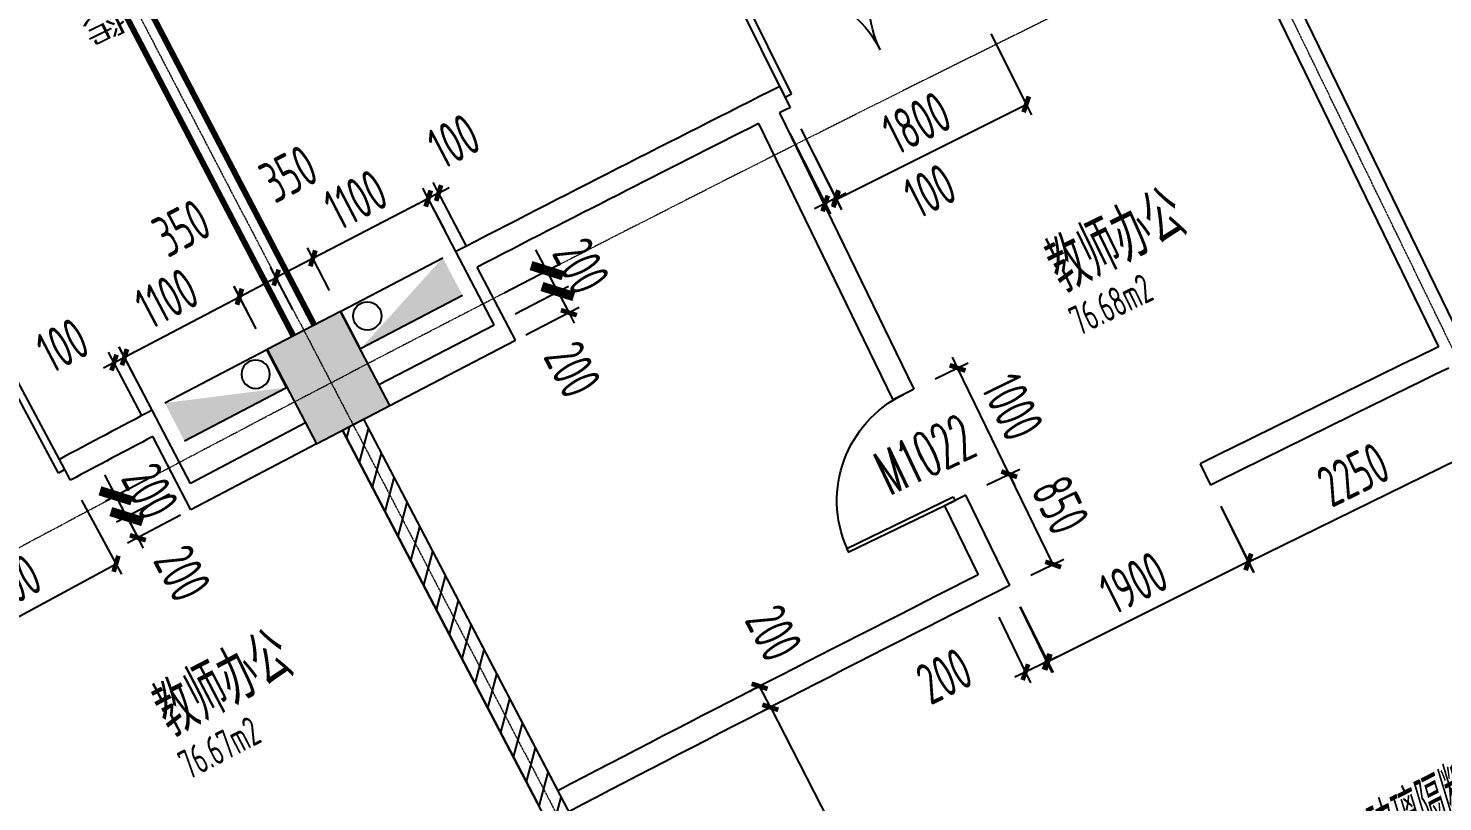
# Model space of a CAD drawing. Header units: millimetres. Extents: x 0 to 12095980, y -6694179 to 0.
# Drawn here: x 11636465 to 11648439, y -6430320 to -6423770 of the extents above; entities that cross this region are included whole.
import ezdxf
from ezdxf.enums import TextEntityAlignment as Align

# ---------------------------------------------------------------- set-up
doc = ezdxf.new("R2010")
doc.units = ezdxf.units.MM
doc.header["$LTSCALE"] = 10
for name, pattern in [('A1-RG-AXIS$0$CENTER', [50.8, 31.75, -6.35, 6.35, -6.35]), ('A1-RI-F2$0$HIDDEN', [0.375, 0.25, -0.125]), ('A1-RI-F2$0$HIDDEN2', [0.1875, 0.125, -0.0625])]:
    doc.linetypes.add(name, pattern=pattern)
for name, color, linetype in [('A1-RD-2F$0$A-GLAZ', 140, 'Continuous'), ('A1-RD-2F$0$A-louban', 5, 'Continuous'), ('A1-RG-AXIS$0$A-COLU-HATH', 8, 'Continuous'), ('A1-RG-AXIS$0$A-COLUMN', 7, 'Continuous'), ('A1-RG-AXIS$0$A2-RG-AXIS-150$0$A-DIMS-100', 1, 'Continuous'), ('A1-RI-F2$0$0P-FE-FH-P', 41, 'A1-RI-F2$0$YJdef_FE-FH_LINE_F'), ('A1-RI-F2$0$0P-FE-HY(消火栓)', 21, 'Continuous'), ('A1-RI-F2$0$A-DIMS-1：100', 1, 'Continuous'), ('A1-RI-F2$0$A-DOOR', 32, 'Continuous'), ('A1-RI-F2$0$A-FUZHUXIAN', 55, 'A1-RI-F2$0$HIDDEN2'), ('A1-RI-F2$0$A-HATH', 8, 'Continuous'), ('A1-RI-F2$0$A-SYMB-AREA', 4, 'Continuous'), ('A1-RI-F2$0$A-SYMB-DOOR', 3, 'Continuous'), ('A1-RI-F2$0$A-SYMB-NAME', 4, 'Continuous'), ('A1-RI-F2$0$A-TEXT', 4, 'Continuous'), ('A1-RI-F2$0$A-TEXT1', 4, 'Continuous'), ('A1-RI-F2$0$A-WALL', 7, 'Continuous'), ('A1-RI-F2$0$G-ACCS', 7, 'Continuous'), ('A1-RI-F2$0$N-SYMB-DOOR', 13, 'Continuous'), ('A1-RI-F2$0$N-SYMB-DOOR1', 13, 'Continuous'), ('A1-RI-F2$0$N-SYMB-DOOR2', 13, 'Continuous'), ('A1-RI-F2$0$防火卷帘门', 20, 'Continuous')]:
    doc.layers.add(name, color=color, linetype=linetype)
doc.layers.add('A1-RG-AXIS$0$A-GRID', color=1, linetype='A1-RG-AXIS$0$CENTER', lineweight=9)
doc.styles.add('A1-RG-AXIS$0$A2-RG-AXIS-150$0$XD2008', font='romans.shx', dxfattribs={"width": 0.7})
doc.styles.add('A1-RI-F2$0$ECADI', font='gbeitc.shx', dxfattribs={"width": 0.7, "bigfont": 'gbcbig.shx'})
doc.styles.add('A1-RI-F2$0$ECADI-SYM', font='simplex.shx', dxfattribs={"width": 0.7, "bigfont": 'hztxt.shx'})
doc.styles.add('A1-RI-F2$0$hz1', font='hzs.shx', dxfattribs={"width": 0.75, "bigfont": 'hztxt.shx'})
doc.styles.add('A1-RI-F2$0$XD2008', font='xd-hzs.shx', dxfattribs={"width": 0.7, "bigfont": 'xd-hztxt.shx'})
doc.linetypes.add('A1-RI-F2$0$YJdef_FE-FH_LINE_F', pattern='A,4,-0.2,["F",A1-RI-F2$0$hz1,S=0.2,R=0,X=-0.1,Y=-0.1],-0.1', length=4.3)
doc.dimstyles.new('A1-RG-AXIS$0$A2-RG-AXIS-150$0$XD100', dxfattribs={"dimscale": 100, "dimtxt": 5.5, "dimasz": 1.5, "dimexe": 1, "dimexo": 2, "dimgap": 0.5, "dimtad": 1, "dimdec": 0, "dimdsep": 46, "dimtxsty": 'A1-RG-AXIS$0$A2-RG-AXIS-150$0$XD2008', "dimblk": 'A1-RG-AXIS$0$A2-RG-AXIS-150$0$_ArchTick', "dimcen": 2.5, "dimclrt": 4, "dimaunit": 1, "dimadec": 3, "dimazin": 0, "dimtfac": 1, "dimtdec": 0, "dimtix": 1, "dimtmove": 0, "dimatfit": 3, "dimfxl": 1, "dimtolj": 1, "dimtzin": 0, "dimarcsym": 0})
doc.dimstyles.new('A1-RI-F2$0$XD100$0', dxfattribs={"dimscale": 100, "dimtxt": 3.5, "dimasz": 2, "dimexe": 1, "dimexo": 2, "dimgap": 1, "dimtad": 1, "dimdec": 0, "dimdsep": 46, "dimtxsty": 'A1-RI-F2$0$XD2008', "dimblk1": 'A1-RI-F2$0$_ArchTick', "dimblk2": 'A1-RI-F2$0$_ArchTick', "dimsah": 1, "dimcen": 2.5, "dimclrd": 1, "dimclre": 1, "dimclrt": 4, "dimaunit": 1, "dimadec": 0, "dimazin": 0, "dimtfac": 1, "dimtdec": 0, "dimtix": 1, "dimtmove": 2, "dimatfit": 3, "dimfxl": 1, "dimtolj": 1, "dimtzin": 0, "dimarcsym": 0})

# ---------------------------------------------------------------- blocks, each defined once
blk = doc.blocks.new('A1-RI-F2$0$A-X-D2-60$0$d1000')
at = {"layer": 'A1-RI-F2$0$A-DOOR'}
blk.add_lwpolyline([(1257258, 175907), (1257258, 175942), (1256258, 175942), (1256258, 175907)], close=True, dxfattribs=at)
blk.add_arc((1257258, 175942), 1000, 182.0058, 269.9549, dxfattribs=at)
blk = doc.blocks.new('A1-RI-F2$0$_ArchTick')
at = {"color": 0, "linetype": 'ByBlock', "const_width": 0.4}
blk.add_lwpolyline([(-0.5, -0.5), (0.5, 0.5)], dxfattribs=at)
blk = doc.blocks.new('*D197')
at = {"layer": 'A1-RI-F2$0$A-DIMS-1：100', "color": 1, "linetype": 'ByBlock', "lineweight": -2, "transparency": 16777216}
for p, q in [((11646561, -6427818), (11646840, -6428375)), ((11646795, -6428286), (11645096, -6429136)), ((11644862, -6428668), (11645140, -6429225))]:
    blk.add_line(p, q, dxfattribs=at)
at = {"layer": 'A1-RI-F2$0$A-DIMS-1：100', "color": 1, "linetype": 'ByBlock', "lineweight": -2, "transparency": 16777216, "xscale": 100, "yscale": 100, "zscale": 100}
for p, rotation in [((11646795, -6428286), 26.57416421069799), ((11645096, -6429136), 206.5741642106979)]:
    blk.add_blockref('A1-RI-F2$0$_ArchTick', p, dxfattribs=dict(at, rotation=rotation))
at = {"layer": 'A1-RI-F2$0$A-DIMS-1：100', "color": 4, "linetype": 'ByBlock', "transparency": 16777216, "insert": (11645822, -6428465), "char_height": 350, "attachment_point": 5, "rotation": 26.5742, "style": 'A1-RI-F2$0$XD2008'}
blk.add_mtext('\\A1;1900', dxfattribs=at)
blk = doc.blocks.new('*D198')
at = {"layer": 'A1-RI-F2$0$A-DIMS-1：100', "color": 1, "linetype": 'ByBlock', "lineweight": -2, "transparency": 16777216}
for p, q in [((11648579, -6426826), (11648856, -6427389)), ((11646792, -6428292), (11648811, -6427299)), ((11646560, -6427819), (11646836, -6428381))]:
    blk.add_line(p, q, dxfattribs=at)
at = {"layer": 'A1-RI-F2$0$A-DIMS-1：100', "color": 1, "linetype": 'ByBlock', "lineweight": -2, "transparency": 16777216, "xscale": 100, "yscale": 100, "zscale": 100}
for p, rotation in [((11648811, -6427299), 26.17459141336102), ((11646792, -6428292), 206.174591413361)]:
    blk.add_blockref('A1-RI-F2$0$_ArchTick', p, dxfattribs=dict(at, rotation=rotation))
at = {"layer": 'A1-RI-F2$0$A-DIMS-1：100', "color": 4, "linetype": 'ByBlock', "transparency": 16777216, "insert": (11647681, -6427549), "char_height": 350, "attachment_point": 5, "rotation": 26.1746, "style": 'A1-RI-F2$0$XD2008'}
blk.add_mtext('\\A1;2250', dxfattribs=at)
blk = doc.blocks.new('*D201')
at = {"layer": 'A1-RI-F2$0$A-DIMS-1：100', "color": 1, "linetype": 'ByBlock', "lineweight": -2, "transparency": 16777216}
for p, q in [((11644860, -6428669), (11645130, -6429225)), ((11644680, -6428757), (11644950, -6429312)), ((11645086, -6429135), (11644906, -6429222)), ((11645086, -6429135), (11645176, -6429091)), ((11644906, -6429222), (11644816, -6429266))]:
    blk.add_line(p, q, dxfattribs=at)
at = {"layer": 'A1-RI-F2$0$A-DIMS-1：100', "color": 1, "linetype": 'ByBlock', "lineweight": -2, "transparency": 16777216, "xscale": 100, "yscale": 100, "zscale": 100}
for p, rotation in [((11645086, -6429135), 205.9387099026069), ((11644906, -6429222), 25.93870990260694)]:
    blk.add_blockref('A1-RI-F2$0$_ArchTick', p, dxfattribs=dict(at, rotation=rotation))
at = {"layer": 'A1-RI-F2$0$A-DIMS-1：100', "color": 4, "linetype": 'ByBlock', "transparency": 16777216, "insert": (11644219, -6429255), "char_height": 350, "attachment_point": 5, "rotation": 25.9387, "style": 'A1-RI-F2$0$XD2008'}
blk.add_mtext('\\A1;200', dxfattribs=at)
blk = doc.blocks.new('*D202')
at = {"layer": 'A1-RI-F2$0$A-DIMS-1：100', "color": 1, "linetype": 'ByBlock', "lineweight": -2, "transparency": 16777216}
for p, q in [((11644580, -6427637), (11644859, -6427502)), ((11645141, -6428310), (11644769, -6427546)), ((11644952, -6428402), (11645231, -6428266))]:
    blk.add_line(p, q, dxfattribs=at)
at = {"layer": 'A1-RI-F2$0$A-DIMS-1：100', "color": 1, "linetype": 'ByBlock', "lineweight": -2, "transparency": 16777216, "xscale": 100, "yscale": 100, "zscale": 100}
for p, rotation in [((11644769, -6427546), 115.9387101574723), ((11645141, -6428310), 295.9387101574723)]:
    blk.add_blockref('A1-RI-F2$0$_ArchTick', p, dxfattribs=dict(at, rotation=rotation))
at = {"layer": 'A1-RI-F2$0$A-DIMS-1：100', "color": 4, "linetype": 'ByBlock', "transparency": 16777216, "insert": (11645202, -6427807), "char_height": 350, "attachment_point": 5, "rotation": 295.9387, "style": 'A1-RI-F2$0$XD2008'}
blk.add_mtext('\\A1;850', dxfattribs=at)
blk = doc.blocks.new('*D203')
at = {"layer": 'A1-RI-F2$0$A-DIMS-1：100', "color": 1, "linetype": 'ByBlock', "lineweight": -2, "transparency": 16777216}
for p, q in [((11644332, -6426646), (11644288, -6426556)), ((11644143, -6426738), (11644422, -6426602)), ((11644769, -6427546), (11644332, -6426646)), ((11644580, -6427637), (11644859, -6427502)), ((11644769, -6427546), (11644813, -6427635))]:
    blk.add_line(p, q, dxfattribs=at)
at = {"layer": 'A1-RI-F2$0$A-DIMS-1：100', "color": 1, "linetype": 'ByBlock', "lineweight": -2, "transparency": 16777216, "xscale": 100, "yscale": 100, "zscale": 100}
for p, rotation in [((11644332, -6426646), 295.9387090490094), ((11644769, -6427546), 115.9387090490094)]:
    blk.add_blockref('A1-RI-F2$0$_ArchTick', p, dxfattribs=dict(at, rotation=rotation))
at = {"layer": 'A1-RI-F2$0$A-DIMS-1：100', "color": 4, "linetype": 'ByBlock', "transparency": 16777216, "insert": (11644798, -6426976), "char_height": 350, "attachment_point": 5, "rotation": 295.9387, "style": 'A1-RI-F2$0$XD2008'}
blk.add_mtext('\\A1;1000', dxfattribs=at)
blk = doc.blocks.new('*D204')
at = {"layer": 'A1-RI-F2$0$A-DIMS-1：100', "color": 1, "linetype": 'ByBlock', "lineweight": -2, "transparency": 16777216}
for p, q in [((11642725, -6429532), (11642658, -6429566)), ((11642747, -6429520), (11644551, -6433034)), ((11644528, -6433046), (11644462, -6433080))]:
    blk.add_line(p, q, dxfattribs=at)
at = {"layer": 'A1-RI-F2$0$A-DIMS-1：100', "color": 1, "linetype": 'ByBlock', "lineweight": -2, "transparency": 16777216, "xscale": 100, "yscale": 100, "zscale": 100}
for p, rotation in [((11642747, -6429520), 117.1609874490202), ((11644551, -6433034), 297.1609874490201)]:
    blk.add_blockref('A1-RI-F2$0$_ArchTick', p, dxfattribs=dict(at, rotation=rotation))
at = {"layer": 'A1-RI-F2$0$A-DIMS-1：100', "color": 4, "linetype": 'ByBlock', "transparency": 16777216, "insert": (11643894, -6431152), "char_height": 350, "attachment_point": 5, "rotation": 297.161, "style": 'A1-RI-F2$0$XD2008'}
blk.add_mtext('\\A1;3950', dxfattribs=at)
blk = doc.blocks.new('*D205')
at = {"layer": 'A1-RI-F2$0$A-DIMS-1：100', "color": 1, "linetype": 'ByBlock', "lineweight": -2, "transparency": 16777216}
for p, q in [((11642633, -6429354), (11642567, -6429388)), ((11642747, -6429520), (11642656, -6429342)), ((11642725, -6429532), (11642658, -6429566))]:
    blk.add_line(p, q, dxfattribs=at)
at = {"layer": 'A1-RI-F2$0$A-DIMS-1：100', "color": 1, "linetype": 'ByBlock', "lineweight": -2, "transparency": 16777216, "xscale": 100, "yscale": 100, "zscale": 100}
for p, rotation in [((11642656, -6429342), 117.1609869534573), ((11642747, -6429520), 297.1609869534573)]:
    blk.add_blockref('A1-RI-F2$0$_ArchTick', p, dxfattribs=dict(at, rotation=rotation))
at = {"layer": 'A1-RI-F2$0$A-DIMS-1：100', "color": 4, "linetype": 'ByBlock', "transparency": 16777216, "insert": (11642776, -6428891), "char_height": 350, "attachment_point": 5, "rotation": 297.161, "style": 'A1-RI-F2$0$XD2008'}
blk.add_mtext('\\A1;200', dxfattribs=at)
blk = doc.blocks.new('*D152')
at = {"layer": 'A1-RI-F2$0$A-DIMS-1：100', "color": 1, "linetype": 'ByBlock', "lineweight": -2, "transparency": 16777216}
for p, q in [((11644614, -6423816), (11644958, -6424504)), ((11643303, -6425219), (11644913, -6424414)), ((11643004, -6424621), (11643348, -6425308))]:
    blk.add_line(p, q, dxfattribs=at)
at = {"layer": 'A1-RI-F2$0$A-DIMS-1：100', "color": 1, "linetype": 'ByBlock', "lineweight": -2, "transparency": 16777216, "xscale": 100, "yscale": 100, "zscale": 100}
for p, rotation in [((11644913, -6424414), 26.55531352599854), ((11643303, -6425219), 206.5553135259985)]:
    blk.add_blockref('A1-RI-F2$0$_ArchTick', p, dxfattribs=dict(at, rotation=rotation))
at = {"layer": 'A1-RI-F2$0$A-DIMS-1：100', "color": 4, "linetype": 'ByBlock', "transparency": 16777216, "insert": (11643985, -6424570), "char_height": 350, "attachment_point": 5, "rotation": 26.5553, "style": 'A1-RI-F2$0$XD2008'}
blk.add_mtext('\\A1;1800', dxfattribs=at)
blk = doc.blocks.new('*D153')
at = {"layer": 'A1-RI-F2$0$A-DIMS-1：100', "color": 1, "linetype": 'ByBlock', "lineweight": -2, "transparency": 16777216}
for p, q in [((11643005, -6424621), (11643346, -6425297)), ((11642915, -6424666), (11643256, -6425342)), ((11643301, -6425208), (11643211, -6425253)), ((11643301, -6425208), (11643390, -6425163)), ((11643211, -6425253), (11643122, -6425298))]:
    blk.add_line(p, q, dxfattribs=at)
at = {"layer": 'A1-RI-F2$0$A-DIMS-1：100', "color": 1, "linetype": 'ByBlock', "lineweight": -2, "transparency": 16777216, "xscale": 100, "yscale": 100, "zscale": 100}
for p, rotation in [((11643301, -6425208), 206.7355587652664), ((11643211, -6425253), 26.73555876526635)]:
    blk.add_blockref('A1-RI-F2$0$_ArchTick', p, dxfattribs=dict(at, rotation=rotation))
at = {"layer": 'A1-RI-F2$0$A-DIMS-1：100', "color": 4, "linetype": 'ByBlock', "transparency": 16777216, "insert": (11644098, -6425146), "char_height": 350, "attachment_point": 5, "rotation": 26.7356, "style": 'A1-RI-F2$0$XD2008'}
blk.add_mtext('\\A1;100', dxfattribs=at)
blk = doc.blocks.new('*D185')
at = {"layer": 'A1-RI-F2$0$A-DIMS-1：100', "color": 1, "linetype": 'ByBlock', "lineweight": -2, "transparency": 16777216}
for p, q in [((11636916, -6427766), (11637255, -6428393)), ((11635624, -6429162), (11637208, -6428305)), ((11635333, -6428623), (11635672, -6429250))]:
    blk.add_line(p, q, dxfattribs=at)
at = {"layer": 'A1-RI-F2$0$A-DIMS-1：100', "color": 1, "linetype": 'ByBlock', "lineweight": -2, "transparency": 16777216, "xscale": 100, "yscale": 100, "zscale": 100}
for p, rotation in [((11637208, -6428305), 28.40683365663797), ((11635624, -6429162), 208.406833656638)]:
    blk.add_blockref('A1-RI-F2$0$_ArchTick', p, dxfattribs=dict(at, rotation=rotation))
at = {"layer": 'A1-RI-F2$0$A-DIMS-1：100', "color": 4, "linetype": 'ByBlock', "transparency": 16777216, "insert": (11636285, -6428492), "char_height": 350, "attachment_point": 5, "rotation": 28.4068, "style": 'A1-RI-F2$0$XD2008'}
blk.add_mtext('\\A1;1800', dxfattribs=at)
blk = doc.blocks.new('A1-RI-F2$0$5erhfh')
at = {"layer": 'A1-RI-F2$0$A-SYMB-AREA', "style": 'A1-RI-F2$0$ECADI', "width": 0.7}
blk.add_attdef('340M2', text='', height=2.5, dxfattribs=at).set_placement((0, 1.25), align=Align.MIDDLE_LEFT)
at = {"layer": 'A1-RI-F2$0$A-SYMB-NAME', "style": 'A1-RI-F2$0$ECADI', "width": 0.7}
blk.add_attdef('CHINESENAME', (-12.29, 3.09), '', height=4.5, dxfattribs=at)
blk = doc.blocks.new('A1-RD-2F')
at = {"layer": 'A1-RD-2F$0$A-GLAZ', "ltscale": 0.25}
for radius, start, end in [(292800, 108.984813, 127.828852), (292500, 108.926088, 127.887577), (292500, 108.926088, 127.887577)]:
    blk.add_arc((11778729.3, -6694180.2), radius, start, end, dxfattribs=at)
at = {"layer": 'A1-RD-2F$0$A-louban'}
blk.add_lwpolyline([(11592585.5, -6454466.4), (11599153.7, -6462913.2, -0.0824084), (11683476.3, -6417307.1)], format="xyb", dxfattribs=at)
blk = doc.blocks.new('A1-RI-F2$0$mc')
at = {"layer": 'A1-RI-F2$0$N-SYMB-DOOR', "style": 'A1-RI-F2$0$ECADI-SYM', "width": 0.7}
for tag, p in [('门窗主编号1', (55.7, -311.3)), ('门窗主编号2', (667.6, -311.3))]:
    blk.add_attdef(tag, p, '', height=180, dxfattribs=at)
at = {"layer": 'A1-RI-F2$0$N-SYMB-DOOR', "style": 'A1-RI-F2$0$ECADI-SYM', "width": 0.7, "flags": 1}
for tag, p in [('洞口尺寸(宽X高)', (55.6, -717.2)), ('备注', (57.1, -921.2))]:
    blk.add_attdef(tag, p, '', height=180, dxfattribs=at)
at = {"layer": 'A1-RI-F2$0$N-SYMB-DOOR1', "style": 'A1-RI-F2$0$ECADI-SYM', "width": 0.7}
blk.add_attdef('门窗辅编号1', (55.7, -516.1), '', height=180, dxfattribs=at)
at = {"layer": 'A1-RI-F2$0$N-SYMB-DOOR2', "style": 'A1-RI-F2$0$ECADI-SYM', "width": 0.7}
blk.add_attdef('门窗辅编号2', (311.5, -516.1), '', height=180, dxfattribs=at)
blk = doc.blocks.new('A1-RI-F2$0$112')
at = {"layer": 'A1-RI-F2$0$0P-FE-HY(消火栓)'}
for p, q in [((-1145151, 724088), (-1144188, 723932)), ((-1144188, 723932), (-1144246, 723576)), ((-1144246, 723576), (-1145208, 723732))]:
    blk.add_line(p, q, dxfattribs=at)
blk.add_circle((-1144401, 723743), 120, dxfattribs=at)
blk.add_solid([(-1144188, 723932), (-1145151, 724088), (-1145208, 723732)], dxfattribs=at)
blk = doc.blocks.new('A1-RI-F2$0$A1RUODIANJIAN')
at = {"layer": 'A1-RI-F2$0$A-SYMB-NAME', "linetype": 'ByBlock', "style": 'A1-RI-F2$0$XD2008', "width": 0.7}
blk.add_attdef('A1RUODIANJIAN', (11587156, -6438427), '', height=350, dxfattribs=at)
blk = doc.blocks.new('A1-RG-AXIS$0$A2-RG-AXIS-150$0$_ArchTick')
at = {"color": 0, "linetype": 'ByBlock', "const_width": 0.4}
blk.add_lwpolyline([(-0.5, -0.5), (0.5, 0.5)], dxfattribs=at)
blk = doc.blocks.new('*D722')
at = {"layer": 'A1-RG-AXIS$0$A2-RG-AXIS-150$0$A-DIMS-100', "color": 0, "lineweight": -2, "ltscale": 3, "transparency": 16777216}
for p, q in [((11670910, -6387267), (11670916, -6387284)), ((11580897, -6435951), (11580908, -6435965))]:
    blk.add_line(p, q, dxfattribs=at)
blk.add_arc((11778732, -6694179), 325182, 109.35703, 127.45663, dxfattribs=at)
at = {"layer": 'A1-RG-AXIS$0$A2-RG-AXIS-150$0$A-DIMS-100', "color": 0, "lineweight": -2, "ltscale": 3, "transparency": 16777216, "xscale": 150, "yscale": 150, "zscale": 150}
for p, rotation in [((11670949, -6387378), 19.35703132825471), ((11580969, -6436044), 217.4566338573137)]:
    blk.add_blockref('A1-RG-AXIS$0$A2-RG-AXIS-150$0$_ArchTick', p, dxfattribs=dict(at, rotation=rotation))
at = {"layer": 'A1-RG-AXIS$0$A2-RG-AXIS-150$0$A-DIMS-100', "color": 4, "ltscale": 3, "transparency": 16777216, "insert": (11623903, -6407911), "char_height": 375, "attachment_point": 5, "rotation": 28.4068, "style": 'A1-RG-AXIS$0$A2-RG-AXIS-150$0$XD2008'}
blk.add_mtext('\\A1;18°5\'59"', dxfattribs=at)
blk = doc.blocks.new('A1-RG-AXIS$0$colu')
at = {"layer": 'A1-RG-AXIS$0$A-COLU-HATH', "linetype": 'ByBlock'}
h = blk.add_hatch(color=256, dxfattribs=at)
h.paths.add_polyline_path([(11591264, -6433839), (11591159, -6433557), (11590222, -6433908), (11590400, -6434382)])
h.paths.add_polyline_path([(11582706, -6437301), (11582516, -6436795), (11581580, -6437146), (11581701, -6437474)])
h.paths.add_polyline_path([(11590472, -6449024), (11591080, -6449817), (11591635, -6449392), (11591027, -6448598)])
h.paths.add_polyline_path([(11597647, -6443800), (11598174, -6444530), (11598741, -6444120), (11598215, -6443391)])
h.paths.add_polyline_path([(11585545, -6442594), (11586154, -6443388), (11586709, -6442962), (11586101, -6442168)])
h.paths.add_polyline_path([(11592849, -6437150), (11593376, -6437880), (11593943, -6437471), (11593417, -6436741)])
h.paths.add_polyline_path([(11606395, -6455924), (11606921, -6456654), (11607489, -6456244), (11606962, -6455514)])
h.paths.add_polyline_path([(11601626, -6449315), (11602153, -6450044), (11602720, -6449635), (11602194, -6448905)])
edge = h.paths.add_edge_path()
edge.add_arc((11595249, -6454684), 425, 0, 360)
edge = h.paths.add_edge_path()
edge.add_arc((11600176, -6461115), 425, 0, 360)
h.paths.add_polyline_path([(11613307, -6451074), (11613812, -6451818), (11614392, -6451425), (11613886, -6450680)])
h.paths.add_polyline_path([(11620356, -6446424), (11620839, -6447183), (11621430, -6446806), (11620946, -6446047)])
h.paths.add_polyline_path([(11615974, -6439552), (11616458, -6440311), (11617048, -6439934), (11616564, -6439175)])
h.paths.add_polyline_path([(11608730, -6444330), (11609235, -6445075), (11609815, -6444682), (11609309, -6443937)])
h.paths.add_polyline_path([(11600306, -6431919), (11600812, -6432664), (11601391, -6432270), (11600885, -6431526)])
h.paths.add_polyline_path([(11607910, -6426904), (11608394, -6427663), (11608984, -6427286), (11608500, -6426527)])
h.paths.add_polyline_path([(11630302, -6423285), (11630693, -6423983), (11631129, -6423739), (11630739, -6423040)])
h.paths.add_polyline_path([(11626248, -6416039), (11626639, -6416737), (11627075, -6416493), (11626684, -6415795)])
h.paths.add_polyline_path([(11627535, -6441978), (11627997, -6442751), (11628598, -6442392), (11628136, -6441619)])
h.paths.add_polyline_path([(11634839, -6437741), (11635279, -6438526), (11635889, -6438184), (11635450, -6437399)])
h.paths.add_polyline_path([(11615655, -6422109), (11616117, -6422881), (11616718, -6422522), (11616256, -6421750)])
h.paths.add_polyline_path([(11619863, -6429147), (11620325, -6429919), (11620926, -6429560), (11620464, -6428788)])
h.paths.add_polyline_path([(11630859, -6430629), (11631299, -6431414), (11631910, -6431072), (11631470, -6430287)])
h.paths.add_polyline_path([(11627539, -6424694), (11627978, -6425480), (11628589, -6425138), (11628150, -6424353)])
h.paths.add_polyline_path([(11623353, -6434983), (11623815, -6435756), (11624415, -6435396), (11623953, -6434624)])
h.paths.add_polyline_path([(11623535, -6417538), (11623974, -6418324), (11624585, -6417982), (11624146, -6417197)])
h.paths.add_polyline_path([(11635339, -6420464), (11635756, -6421262), (11636376, -6420938), (11635960, -6420140)])
h.paths.add_polyline_path([(11645506, -6407138), (11645842, -6407864), (11645388, -6408074), (11645053, -6407348)])
h.paths.add_polyline_path([(11648218, -6414201), (11648554, -6414927), (11649008, -6414718), (11648672, -6413991)])
h.paths.add_polyline_path([(11649797, -6429904), (11650191, -6430713), (11650820, -6430407), (11650426, -6429597)])
h.paths.add_polyline_path([(11632163, -6412872), (11631542, -6413196), (11632283, -6414615), (11632904, -6414290)])
h.paths.add_polyline_path([(11648553, -6404923), (11647915, -6405211), (11648573, -6406669), (11649211, -6406381)])
h.paths.add_polyline_path([(11638488, -6426491), (11638905, -6427289), (11639525, -6426965), (11639108, -6426167)])
h.paths.add_polyline_path([(11646232, -6422575), (11646626, -6423384), (11647255, -6423078), (11646862, -6422268)])
h.paths.add_polyline_path([(11643258, -6416460), (11643651, -6417269), (11644281, -6416963), (11643887, -6416153)])
edge = h.paths.add_edge_path()
edge.add_arc((11640554, -6410101), 425, 0, 360)
h.paths.add_polyline_path([(11642262, -6433715), (11642678, -6434512), (11643299, -6434188), (11642882, -6433391)])
h.paths.add_polyline_path([(11657439, -6426310), (11657809, -6427131), (11658447, -6426843), (11658077, -6426022)])
h.paths.add_polyline_path([(11654086, -6418882), (11654456, -6419702), (11655094, -6419414), (11654724, -6418594)])
h.paths.add_polyline_path([(11659423, -6409141), (11659770, -6409971), (11660416, -6409702), (11660069, -6408871)])
h.paths.add_polyline_path([(11651288, -6412684), (11651658, -6413504), (11652296, -6413216), (11651926, -6412396)])
h.paths.add_polyline_path([(11672567, -6404095), (11672841, -6404846), (11673311, -6404675), (11673037, -6403924)])
h.paths.add_polyline_path([(11669749, -6396288), (11670092, -6397229), (11670562, -6397058), (11670219, -6396117)])
h.paths.add_polyline_path([(11678236, -6409178), (11678568, -6410121), (11679228, -6409889), (11678897, -6408946)])
h.paths.add_polyline_path([(11675949, -6402668), (11676281, -6403611), (11676941, -6403379), (11676610, -6402436)])
h.paths.add_polyline_path([(11662042, -6415416), (11662388, -6416247), (11663034, -6415977), (11662688, -6415147)])
h.paths.add_polyline_path([(11670094, -6412181), (11670417, -6413021), (11671070, -6412770), (11670748, -6411930)])
h.paths.add_polyline_path([(11656266, -6401573), (11656651, -6402496), (11657297, -6402226), (11656912, -6401304)])
h.paths.add_polyline_path([(11664718, -6398177), (11665077, -6399111), (11665730, -6398860), (11665372, -6397926)])
h.paths.add_polyline_path([(11667657, -6405832), (11667980, -6406673), (11668633, -6406422), (11668311, -6405582)])
h.paths.add_polyline_path([(11673265, -6395025), (11673596, -6395969), (11674256, -6395737), (11673925, -6394793)])
edge = h.paths.add_edge_path()
edge.add_arc((11681417, -6417175), 425, 0, 360)
h.paths.add_polyline_path([(11673015, -6419789), (11673338, -6420629), (11673991, -6420379), (11673669, -6419538)])
h.paths.add_polyline_path([(11665180, -6422938), (11665527, -6423769), (11666173, -6423499), (11665826, -6422668)])
at = {"layer": 'A1-RG-AXIS$0$A-COLUMN'}
blk.add_lwpolyline([(11638488, -6426491), (11638905, -6427289), (11639525, -6426965), (11639108, -6426167)], close=True, dxfattribs=at)
blk = doc.blocks.new('*D545')
at = {"layer": 'A1-RI-F2$0$A-DIMS-1：100', "color": 1, "linetype": 'ByBlock', "lineweight": -2, "transparency": 16777216}
for p, q in [((11639993, -6425483), (11639806, -6425123)), ((11639852, -6425211), (11638875, -6425718)), ((11639016, -6425990), (11638829, -6425629))]:
    blk.add_line(p, q, dxfattribs=at)
at = {"layer": 'A1-RI-F2$0$A-DIMS-1：100', "color": 1, "linetype": 'ByBlock', "lineweight": -2, "transparency": 16777216, "xscale": 100, "yscale": 100, "zscale": 100}
for p, rotation in [((11639852, -6425211), 27.41348658565103), ((11638875, -6425718), 207.413486585651)]:
    blk.add_blockref('A1-RI-F2$0$_ArchTick', p, dxfattribs=dict(at, rotation=rotation))
at = {"layer": 'A1-RI-F2$0$A-DIMS-1：100', "color": 4, "linetype": 'ByBlock', "transparency": 16777216, "insert": (11639237, -6425220), "char_height": 350, "attachment_point": 5, "rotation": 27.4135, "style": 'A1-RI-F2$0$XD2008'}
blk.add_mtext('\\A1;1100', dxfattribs=at)
blk = doc.blocks.new('*D546')
at = {"layer": 'A1-RI-F2$0$A-DIMS-1：100', "color": 1, "linetype": 'ByBlock', "lineweight": -2, "transparency": 16777216}
for p, q in [((11640085, -6425661), (11639804, -6425123)), ((11640174, -6425615), (11639893, -6425077)), ((11639939, -6425165), (11640027, -6425119)), ((11639850, -6425212), (11639762, -6425258)), ((11639939, -6425165), (11639850, -6425212))]:
    blk.add_line(p, q, dxfattribs=at)
at = {"layer": 'A1-RI-F2$0$A-DIMS-1：100', "color": 1, "linetype": 'ByBlock', "lineweight": -2, "transparency": 16777216, "xscale": 100, "yscale": 100, "zscale": 100}
for p, rotation in [((11639850, -6425212), 27.58412339752191), ((11639939, -6425165), 207.5841233975219)]:
    blk.add_blockref('A1-RI-F2$0$_ArchTick', p, dxfattribs=dict(at, rotation=rotation))
at = {"layer": 'A1-RI-F2$0$A-DIMS-1：100', "color": 4, "linetype": 'ByBlock', "transparency": 16777216, "insert": (11640067, -6424724), "char_height": 350, "attachment_point": 5, "rotation": 27.5841, "style": 'A1-RI-F2$0$XD2008'}
blk.add_mtext('\\A1;100', dxfattribs=at)
blk = doc.blocks.new('*D547')
at = {"layer": 'A1-RI-F2$0$A-DIMS-1：100', "color": 1, "linetype": 'ByBlock', "lineweight": -2, "transparency": 16777216}
for p, q in [((11638874, -6425718), (11638564, -6425881)), ((11639016, -6425990), (11638828, -6425630)), ((11638705, -6426152), (11638517, -6425792))]:
    blk.add_line(p, q, dxfattribs=at)
at = {"layer": 'A1-RI-F2$0$A-DIMS-1：100', "color": 1, "linetype": 'ByBlock', "lineweight": -2, "transparency": 16777216, "xscale": 100, "yscale": 100, "zscale": 100}
for p, rotation in [((11638874, -6425718), 27.5841245660596), ((11638564, -6425881), 207.5841245660596)]:
    blk.add_blockref('A1-RI-F2$0$_ArchTick', p, dxfattribs=dict(at, rotation=rotation))
at = {"layer": 'A1-RI-F2$0$A-DIMS-1：100', "color": 4, "linetype": 'ByBlock', "transparency": 16777216, "insert": (11638668, -6425002), "char_height": 350, "attachment_point": 5, "rotation": 27.5841, "style": 'A1-RI-F2$0$XD2008'}
blk.add_mtext('\\A1;350', dxfattribs=at)
blk = doc.blocks.new('*D548')
at = {"layer": 'A1-RI-F2$0$A-DIMS-1：100', "color": 1, "linetype": 'ByBlock', "lineweight": -2, "transparency": 16777216}
for p, q in [((11640586, -6426189), (11641038, -6425954)), ((11640949, -6426001), (11640903, -6425912)), ((11640949, -6426001), (11641041, -6426178)), ((11640678, -6426366), (11641130, -6426132)), ((11641041, -6426178), (11641087, -6426267))]:
    blk.add_line(p, q, dxfattribs=at)
at = {"layer": 'A1-RI-F2$0$A-DIMS-1：100', "color": 1, "linetype": 'ByBlock', "lineweight": -2, "transparency": 16777216, "xscale": 100, "yscale": 100, "zscale": 100}
for p, rotation in [((11640949, -6426001), 297.4351167954599), ((11641041, -6426178), 117.4351167954599)]:
    blk.add_blockref('A1-RI-F2$0$_ArchTick', p, dxfattribs=dict(at, rotation=rotation))
at = {"layer": 'A1-RI-F2$0$A-DIMS-1：100', "color": 4, "linetype": 'ByBlock', "transparency": 16777216, "insert": (11641073, -6426659), "char_height": 350, "attachment_point": 5, "rotation": 297.4351, "style": 'A1-RI-F2$0$XD2008'}
blk.add_mtext('\\A1;200', dxfattribs=at)
blk = doc.blocks.new('*D549')
at = {"layer": 'A1-RI-F2$0$G-ACCS', "color": 1, "linetype": 'ByBlock', "lineweight": -2, "transparency": 16777216}
for p, q in [((11640856, -6425822), (11640763, -6425645)), ((11640494, -6426011), (11640944, -6425776)), ((11640948, -6425999), (11640856, -6425822)), ((11640586, -6426188), (11641037, -6425953)), ((11640948, -6425999), (11641041, -6426176))]:
    blk.add_line(p, q, dxfattribs=at)
at = {"layer": 'A1-RI-F2$0$G-ACCS', "color": 1, "linetype": 'ByBlock', "lineweight": -2, "transparency": 16777216, "xscale": 200, "yscale": 200, "zscale": 200}
for p, rotation in [((11640856, -6425822), 297.5841233991034), ((11640948, -6425999), 117.5841233991034)]:
    blk.add_blockref('A1-RI-F2$0$_ArchTick', p, dxfattribs=dict(at, rotation=rotation))
at = {"layer": 'A1-RI-F2$0$G-ACCS', "color": 4, "linetype": 'ByBlock', "transparency": 16777216, "insert": (11641146, -6425783), "char_height": 350, "attachment_point": 5, "rotation": 297.5841, "style": 'A1-RI-F2$0$XD2008'}
blk.add_mtext('\\A1;200', dxfattribs=at)
blk = doc.blocks.new('A1-RI-F2$0$1500')
at = {"layer": 'A1-RI-F2$0$A-DOOR'}
for p, q in [((0, 100), (0, 850)), ((51.4, 100), (51.4, 848.2)), ((1448.6, 100), (1448.6, 848.2)), ((1500, 100), (1500, 850)), ((0, 100), (51.4, 100)), ((1500, 100), (1448.6, 100))]:
    blk.add_line(p, q, dxfattribs=at)
for centre, start, end in [((0, 100), 0, 90), ((1500, 100), 90, 180)]:
    blk.add_arc(centre, 750, start, end, dxfattribs=at)
blk = doc.blocks.new('*D563')
at = {"layer": 'A1-RI-F2$0$A-DIMS-1：100', "color": 1, "linetype": 'ByBlock', "lineweight": -2, "transparency": 16777216}
for p, q in [((11638395, -6426314), (11638206, -6425955)), ((11637279, -6426556), (11638252, -6426043)), ((11637421, -6426826), (11637232, -6426467))]:
    blk.add_line(p, q, dxfattribs=at)
at = {"layer": 'A1-RI-F2$0$A-DIMS-1：100', "color": 1, "linetype": 'ByBlock', "lineweight": -2, "transparency": 16777216, "xscale": 100, "yscale": 100, "zscale": 100}
for p, rotation in [((11638252, -6426043), 27.75476021234875), ((11637279, -6426556), 207.7547602123487)]:
    blk.add_blockref('A1-RI-F2$0$_ArchTick', p, dxfattribs=dict(at, rotation=rotation))
at = {"layer": 'A1-RI-F2$0$A-DIMS-1：100', "color": 4, "linetype": 'ByBlock', "transparency": 16777216, "insert": (11637637, -6426056), "char_height": 350, "attachment_point": 5, "rotation": 27.7548, "style": 'A1-RI-F2$0$XD2008'}
blk.add_mtext('\\A1;1100', dxfattribs=at)
blk = doc.blocks.new('*D564')
at = {"layer": 'A1-RI-F2$0$A-DIMS-1：100', "color": 1, "linetype": 'ByBlock', "lineweight": -2, "transparency": 16777216}
for p, q in [((11637426, -6427050), (11637145, -6426512)), ((11637191, -6426601), (11637280, -6426554)), ((11637515, -6427004), (11637234, -6426466)), ((11637280, -6426554), (11637368, -6426508)), ((11637191, -6426601), (11637103, -6426647))]:
    blk.add_line(p, q, dxfattribs=at)
at = {"layer": 'A1-RI-F2$0$A-DIMS-1：100', "color": 1, "linetype": 'ByBlock', "lineweight": -2, "transparency": 16777216, "xscale": 100, "yscale": 100, "zscale": 100}
for p, rotation in [((11637191, -6426601), 27.58412339943497), ((11637280, -6426554), 207.5841233994349)]:
    blk.add_blockref('A1-RI-F2$0$_ArchTick', p, dxfattribs=dict(at, rotation=rotation))
at = {"layer": 'A1-RI-F2$0$A-DIMS-1：100', "color": 4, "linetype": 'ByBlock', "transparency": 16777216, "insert": (11636755, -6426454), "char_height": 350, "attachment_point": 5, "rotation": 27.5841, "style": 'A1-RI-F2$0$XD2008'}
blk.add_mtext('\\A1;100', dxfattribs=at)
blk = doc.blocks.new('*D565')
at = {"layer": 'A1-RI-F2$0$A-DIMS-1：100', "color": 1, "linetype": 'ByBlock', "lineweight": -2, "transparency": 16777216}
for p, q in [((11638705, -6426152), (11638517, -6425792)), ((11638395, -6426314), (11638207, -6425954)), ((11638254, -6426043), (11638564, -6425881))]:
    blk.add_line(p, q, dxfattribs=at)
at = {"layer": 'A1-RI-F2$0$A-DIMS-1：100', "color": 1, "linetype": 'ByBlock', "lineweight": -2, "transparency": 16777216, "xscale": 100, "yscale": 100, "zscale": 100}
for p, rotation in [((11638564, -6425881), 27.58412223196047), ((11638254, -6426043), 207.5841222319605)]:
    blk.add_blockref('A1-RI-F2$0$_ArchTick', p, dxfattribs=dict(at, rotation=rotation))
at = {"layer": 'A1-RI-F2$0$A-DIMS-1：100', "color": 4, "linetype": 'ByBlock', "transparency": 16777216, "insert": (11637762, -6425461), "char_height": 350, "attachment_point": 5, "rotation": 27.5841, "style": 'A1-RI-F2$0$XD2008'}
blk.add_mtext('\\A1;350', dxfattribs=at)
blk = doc.blocks.new('*D566')
at = {"layer": 'A1-RI-F2$0$A-DIMS-1：100', "color": 1, "linetype": 'ByBlock', "lineweight": -2, "transparency": 16777216}
for p, q in [((11637661, -6427717), (11637211, -6427953)), ((11637300, -6427907), (11637253, -6427818)), ((11637300, -6427907), (11637393, -6428084)), ((11637754, -6427894), (11637304, -6428130)), ((11637393, -6428084), (11637439, -6428172))]:
    blk.add_line(p, q, dxfattribs=at)
at = {"layer": 'A1-RI-F2$0$A-DIMS-1：100', "color": 1, "linetype": 'ByBlock', "lineweight": -2, "transparency": 16777216, "xscale": 100, "yscale": 100, "zscale": 100}
for p, rotation in [((11637300, -6427907), 297.733130002623), ((11637393, -6428084), 117.733130002623)]:
    blk.add_blockref('A1-RI-F2$0$_ArchTick', p, dxfattribs=dict(at, rotation=rotation))
at = {"layer": 'A1-RI-F2$0$A-DIMS-1：100', "color": 4, "linetype": 'ByBlock', "transparency": 16777216, "insert": (11637770, -6428385), "char_height": 350, "attachment_point": 5, "rotation": 297.7331, "style": 'A1-RI-F2$0$XD2008'}
blk.add_mtext('\\A1;200', dxfattribs=at)
blk = doc.blocks.new('*D567')
at = {"layer": 'A1-RI-F2$0$G-ACCS', "color": 1, "linetype": 'ByBlock', "lineweight": -2, "transparency": 16777216}
for p, q in [((11637207, -6427729), (11637114, -6427551)), ((11637569, -6427539), (11637118, -6427775)), ((11637299, -6427905), (11637207, -6427729)), ((11637661, -6427716), (11637211, -6427952)), ((11637299, -6427905), (11637392, -6428083))]:
    blk.add_line(p, q, dxfattribs=at)
at = {"layer": 'A1-RI-F2$0$G-ACCS', "color": 1, "linetype": 'ByBlock', "lineweight": -2, "transparency": 16777216, "xscale": 200, "yscale": 200, "zscale": 200}
for p, rotation in [((11637207, -6427729), 297.584123398382), ((11637299, -6427905), 117.584123398382)]:
    blk.add_blockref('A1-RI-F2$0$_ArchTick', p, dxfattribs=dict(at, rotation=rotation))
at = {"layer": 'A1-RI-F2$0$G-ACCS', "color": 4, "linetype": 'ByBlock', "transparency": 16777216, "insert": (11637497, -6427690), "char_height": 350, "attachment_point": 5, "rotation": 297.5841, "style": 'A1-RI-F2$0$XD2008'}
blk.add_mtext('\\A1;200', dxfattribs=at)
blk = doc.blocks.new('A1-RG-AXIS')
at = {"layer": 'A1-RG-AXIS$0$A-GRID', "linetype": 'A1-RG-AXIS$0$CENTER', "ltscale": 0.05}
blk.add_lwpolyline([(11682866.1, -6392336.6, 0.1037295), (11569674.9, -6456283.6, 0.1037295)], format="xyb", dxfattribs=at)
for points in [[(11654465.7, -6438701.8), (11636267.7, -6401288.8)], [(11627916.4, -6405500.3), (11647181.2, -6442375.3)]]:
    blk.add_lwpolyline(points, dxfattribs=at)
at = {"layer": 'A1-RG-AXIS$0$A-GRID', "ltscale": 0.05}
for points in [[(11690526.8, -6414141.5, 0.1045274), (11584753.6, -6473784.9)], [(11691982.8, -6418505.6, 0.1046378), (11587756.3, -6477270.1)]]:
    blk.add_lwpolyline(points, format="xyb", dxfattribs=at)
at = {"layer": 'A1-RG-AXIS$0$A-GRID', "linetype": 'A1-RG-AXIS$0$CENTER', "ltscale": 0.05}
blk.add_arc((11778731.9, -6694178.6), 308600, 107.574373, 131.323037, dxfattribs=at)
at = {"layer": 'A1-RG-AXIS$0$A-GRID', "ltscale": 0.05}
blk.add_arc((11778731.9, -6694178.6), 301700, 107.53359, 131.336201, dxfattribs=at)
at = {"layer": 'A1-RG-AXIS$0$A-COLU-HATH', "linetype": 'ByBlock'}
blk.add_blockref('A1-RG-AXIS$0$colu', (0, 0), dxfattribs=at)
at = {"layer": 'A1-RG-AXIS$0$A2-RG-AXIS-150$0$A-DIMS-100', "ltscale": 3}
dim = blk.add_angular_dim_3p(base=(11639299.9, -6400406.2), center=(11778731.9, -6694178.6), p1=(11670976.3, -6387456), p2=(11581018.9, -6436109.7), dimstyle='A1-RG-AXIS$0$A2-RG-AXIS-150$0$XD100', override={"dimtxt": 3.75, "dimadec": 4}, dxfattribs=at)
dim.commit()
dim.dimension.update_dxf_attribs({"geometry": '*D722', "text_midpoint": (11623903.2, -6407910.6)})
blk = doc.blocks.new('A1-RI-F2')
at = {"layer": 'A1-RI-F2$0$A-HATH'}
h = blk.add_hatch(dxfattribs=at)
h.set_pattern_fill('ANSI31', color=256, scale=50, angle=30, style=0)
h.paths.add_polyline_path([(11639303.5, -6427080.5), (11642660.6, -6433506.4), (11642483.3, -6433599), (11639126.2, -6427173.1)])
at = {"layer": 'A1-RI-F2$0$A-FUZHUXIAN', "ltscale": 15}
blk.add_lwpolyline([(11697385.2, -6408952.1, 0.0114998), (11684356.2, -6412994.1), (11685659.5, -6416881.5, 0.0845607), (11599102.5, -6463333.2), (11592167, -6454412), (11594287.7, -6452776.4, 0), (11592699.6, -6450703.6, 0.0170298), (11576443.9, -6463978.8), (11589775.5, -6479462.1, -0.111917), (11700888.4, -6418975.6, -0.111917)], format="xyb", dxfattribs=at)
at = {"layer": 'A1-RI-F2$0$A-HATH'}
blk.add_lwpolyline([(11639303.5, -6427080.5), (11642660.6, -6433506.4), (11642483.3, -6433599), (11639126.2, -6427173.1)], close=True, dxfattribs=at)
at = {"layer": 'A1-RI-F2$0$A-WALL', "linetype": 'ByBlock'}
for p, q in [((11647030.4, -6423187.1), (11648583.2, -6426379.5)), ((11646850.6, -6423274.6), (11648403.4, -6426467)), ((11642827.3, -6424262.2), (11642914.7, -6424442.1)), ((11642825.4, -6424487.1), (11643962.9, -6426825.5)), ((11642646.8, -6424577.1), (11643784.3, -6426915.6)), ((11640408.8, -6426280.9), (11640084.8, -6425660.6)), ((11640590.1, -6426411.9), (11640266.3, -6425792)), ((11639432.9, -6426787.2), (11640408.8, -6426280.9)), ((11639525, -6426964.7), (11640590.1, -6426411.9)), ((11637838.5, -6427623.7), (11637514.4, -6427003.4)), ((11638811.5, -6427111.9), (11637838.5, -6427623.7)), ((11639303.5, -6427080.5), (11640947.3, -6430227)), ((11637842.5, -6427847.3), (11637518.6, -6427227.5)), ((11639126.2, -6427173.1), (11640770, -6430319.6)), ((11638904.6, -6427288.9), (11637842.5, -6427847.3)), ((11636824, -6427596.1), (11636728.8, -6427420.2)), ((11646384.1, -6427459.5), (11646471.6, -6427639.3)), ((11644400.3, -6427724.9), (11644772.2, -6428489.4)), ((11644221.8, -6427815), (11644506.1, -6428399.6))]:
    blk.add_line(p, q, dxfattribs=at)
for radius, start, end in [(302200.2, 116.725551, 117.309209), (302000.2, 116.726072, 116.745046), (302000.2, 116.782994, 117.290055), (297750, 115.957948, 116.390918), (297550, 115.957961, 116.391222), (299400, 116.752049, 116.790327), (302200.2, 117.859039, 118.02764), (302000.2, 117.878193, 118.027389), (298400, 116.754775, 116.793181), (297750, 116.795046, 117.56488), (297550, 116.757106, 117.564868)]:
    blk.add_arc((11778731.9, -6694178.6), radius, start, end, dxfattribs=at)
at = {"layer": 'A1-RI-F2$0$防火卷帘门', "linetype": 'A1-RI-F2$0$HIDDEN', "ltscale": 3, "const_width": 50}
for points in [[(11636157.6, -6421059), (11638886.6, -6426282.6)], [(11635980.3, -6421151.6), (11638709.4, -6426375.2)]]:
    blk.add_lwpolyline(points, dxfattribs=at)
at = {"color": 3, "linetype": 'ByBlock'}
blk.add_blockref('A1-RD-2F', (0, 0), dxfattribs=at)
at = {"linetype": 'ByBlock'}
blk.add_blockref('A1-RG-AXIS', (0, 0), dxfattribs=at)
at = {"layer": 'A1-RI-F2$0$0P-FE-FH-P', "rotation": 216.8004520099934}
blk.add_blockref('A1-RI-F2$0$112', (10289438.9, -6532216.1), dxfattribs=at)
at = {"layer": 'A1-RI-F2$0$0P-FE-FH-P', "xscale": -1, "rotation": 198.3677947889882}
blk.add_blockref('A1-RI-F2$0$112', (12496425.1, -5379210.2), dxfattribs=at)
at = {"layer": 'A1-RI-F2$0$A-DOOR', "zscale": 1.199999999853307}
for p, xscale, yscale, rotation in [((11644537.1, -6423660.3), -1.199999999941405, 1.200000000163502, 26.36523415978075), ((11636832.3, -6427613.2), -1.199999999870736, 1.200000000276252, 28.11925327271676)]:
    blk.add_blockref('A1-RI-F2$0$1500', p, dxfattribs=dict(at, xscale=xscale, yscale=yscale, rotation=rotation))
at = {"layer": 'A1-RI-F2$0$A-DOOR', "xscale": -1, "rotation": 205.8494756994404}
blk.add_blockref('A1-RI-F2$0$A-X-D2-60$0$d1000', (10436138.6, -6817607.7), dxfattribs=at)
at = {"layer": 'A1-RI-F2$0$A-SYMB-DOOR'}
ref = blk.add_blockref('A1-RI-F2$0$A1RUODIANJIAN', (11924048.6, -749461.5), dxfattribs=dict(at, xscale=0.4285714282558986, yscale=0.4285714282558986, zscale=0.4285714282558986, rotation=296.1592864083933))
ref.add_attrib('A1RUODIANJIAN', '双轨双帘', (11636673, -6423234.1), dxfattribs={"layer": 'A1-RI-F2$0$A-SYMB-NAME', "linetype": 'ByBlock', "height": 300, "rotation": 296.15929, "style": 'A1-RI-F2$0$XD2008', "width": 0.7})
at = {"layer": 'A1-RI-F2$0$A-SYMB-NAME'}
ref = blk.add_blockref('A1-RI-F2$0$5erhfh', (11646470.8, -6425769.4), dxfattribs=dict(at, xscale=99.99999999990474, yscale=99.99999999990474, zscale=99.99999999990474, rotation=25.93871766392328))
ref.add_attrib('340M2', '76.68m2', (11645361, -6426377.5), dxfattribs={"layer": 'A1-RI-F2$0$A-SYMB-AREA', "height": 250, "rotation": 25.93872, "style": 'A1-RI-F2$0$XD2008', "width": 0.7})
ref.add_attrib('CHINESENAME', '教师办公', (11645230.4, -6426029.4), dxfattribs={"height": 450, "rotation": 25.93872, "style": 'A1-RI-F2$0$XD2008', "width": 0.7})
ref = blk.add_blockref('A1-RI-F2$0$5erhfh', (11638917.5, -6429497.4), dxfattribs=dict(at, xscale=99.99999999980132, yscale=99.99999999980132, zscale=99.99999999980132, rotation=27.58412338680615))
ref.add_attrib('340M2', '76.67m2', (11637825.6, -6430137.1), dxfattribs={"layer": 'A1-RI-F2$0$A-SYMB-AREA', "height": 250, "rotation": 27.58412, "style": 'A1-RI-F2$0$XD2008', "width": 0.7})
ref.add_attrib('CHINESENAME', '教师办公', (11637685.1, -6429792.9), dxfattribs={"height": 450, "rotation": 27.58412, "style": 'A1-RI-F2$0$XD2008', "width": 0.7})
at = {"layer": 'A1-RI-F2$0$A-TEXT'}
ref = blk.add_blockref('A1-RI-F2$0$5erhfh', (11646227.1, -6432054.4), dxfattribs=dict(at, xscale=99.99999999937386, yscale=99.99999999937386, zscale=99.99999999937386, rotation=27.42484838950515))
ref.add_attrib('CHINESENAME', '此处幕墙后衬2100宽的1h防火玻璃隔断', (11644993.8, -6432346.5), dxfattribs={"layer": 'A1-RI-F2$0$A-SYMB-NAME', "height": 450, "rotation": 27.42485, "style": 'A1-RI-F2$0$ECADI', "width": 0.7})
at = {"layer": 'A1-RI-F2$0$N-SYMB-DOOR'}
ref = blk.add_blockref('A1-RI-F2$0$mc', (11644402.9, -6426906.3), dxfattribs=dict(at, xscale=-1.499999999313981, yscale=1.4999999990373, rotation=25.40708840592164))
ref.add_attrib('门窗主编号1', 'M1022', (11643761.6, -6427727.8), dxfattribs={"height": 375, "rotation": 25.40709, "style": 'A1-RI-F2$0$ECADI-SYM', "width": 0.5})
at = {"layer": 'A1-RI-F2$0$A-TEXT1', "style": 'A1-RI-F2$0$ECADI', "width": 0.7}
for tag, p in [('（-0.050）', (11749732.1, -6422418.7)), ('（结构标高）', (11757640.8, -6422418.7))]:
    blk.add_attdef(tag, p, '', height=375, dxfattribs=at)
at = {"layer": 'A1-RI-F2$0$A-DIMS-1：100', "color": 3, "linetype": 'ByBlock'}
for p1, p2, distance, picture, middle in [((11642914.7, -6424442.1), (11644524.9, -6423637.3), -868.4, '*D152', (11643985.1, -6424570.5)), ((11640084.8, -6425660.6), (11639108.3, -6426167.1), -506.1, '*D545', (11639236.9, -6425220.4)), ((11637514.4, -6427003.4), (11638487.9, -6426491.2), 506.1, '*D563', (11637637.4, -6426056.1)), ((11644400.3, -6427724.9), (11643962.9, -6426825.5), -410.1, '*D203', (11644797.7, -6426975.5)), ((11646471.6, -6427639.3), (11648490.9, -6426646.8), -726.9, '*D198', (11647680.5, -6427548.6)), ((11644772.2, -6428489.4), (11644400.3, -6427724.9), -410.1, '*D202', (11645202.4, -6427807.4)), ((11635237.6, -6428446.6), (11636820.9, -6427590.3), -813, '*D185', (11636285.2, -6428491.7)), ((11646471.6, -6427639.3), (11644772.2, -6428489.4), 723.1, '*D197', (11645822.3, -6428465.1)), ((11642902.7, -6429440.2), (11644705.8, -6432954.7), -174.6, '*D204', (11643893.6, -6431151.6))]:
    dim = blk.add_aligned_dim(p1=p1, p2=p2, distance=distance, dimstyle='A1-RI-F2$0$XD100$0', override={"dimasz": 1}, dxfattribs=at)
    dim.commit()
    dim.dimension.update_dxf_attribs({"geometry": picture, "text_midpoint": middle})
for base, p1, p2, angle, picture, middle in [((11639850.2, -6425211.6), (11640266.3, -6425792), (11640177.6, -6425838.3), 207.58412, '*D546', (11640067.3, -6424723.6)), ((11643211.2, -6425253), (11642914.7, -6424442.1), (11642825.4, -6424487.1), 206.73556, '*D153', (11644098.1, -6425145.6)), ((11638563.7, -6425880.6), (11639108.3, -6426167.1), (11638798.1, -6426329.1), 207.58412, '*D547', (11638667.6, -6425002.5)), ((11638563.7, -6425880.6), (11638487.9, -6426491.2), (11638798.1, -6426329.1), 27.58412, '*D565', (11637761.9, -6425461)), ((11641040.9, -6426177.8), (11640408.8, -6426280.9), (11640500.9, -6426458.2), 297.43512, '*D548', (11641072.7, -6426659.3)), ((11637279.9, -6426554.5), (11637518.6, -6427227.5), (11637607.3, -6427181.2), 27.58412, '*D564', (11636755.3, -6426453.9)), ((11637392.9, -6428083.7), (11637838.5, -6427623.7), (11637931.4, -6427800.5), 297.73313, '*D566', (11637769.9, -6428384.7)), ((11642656.1, -6429342), (11642902.7, -6429440.2), (11642811.4, -6429262.3), 117.16099, '*D205', (11642775.5, -6428891.4)), ((11644906.3, -6429222.3), (11644772.2, -6428489.4), (11644592.3, -6428576.8), 205.93871, '*D201', (11644219.2, -6429255.3))]:
    dim = blk.add_linear_dim(base=base, p1=p1, p2=p2, angle=angle, dimstyle='A1-RI-F2$0$XD100$0', override={"dimasz": 1}, dxfattribs=at)
    dim.commit()
    dim.dimension.update_dxf_attribs({"geometry": picture, "text_midpoint": middle, "dimtype": 129})
at = {"layer": 'A1-RI-F2$0$G-ACCS', "linetype": 'ByBlock'}
for p1, p2, distance, picture, middle in [((11640408.8, -6426280.9), (11640316.4, -6426103.9), -608.5, '*D549', (11641145.7, -6425783.3)), ((11637838.5, -6427623.7), (11637746, -6427446.8), 608.5, '*D567', (11637496.7, -6427689.7))]:
    dim = blk.add_aligned_dim(p1=p1, p2=p2, distance=distance, dimstyle='A1-RI-F2$0$XD100$0', override={"dimadec": 2, "dimazin": 2, "dimfxl": 3}, dxfattribs=at)
    dim.commit()
    dim.dimension.update_dxf_attribs({"geometry": picture, "text_midpoint": middle})

msp = doc.modelspace()

# ---------------------------------------------------------------- block references
msp.add_blockref('A1-RI-F2', (0, 0))

doc.saveas('drawing.dxf')
